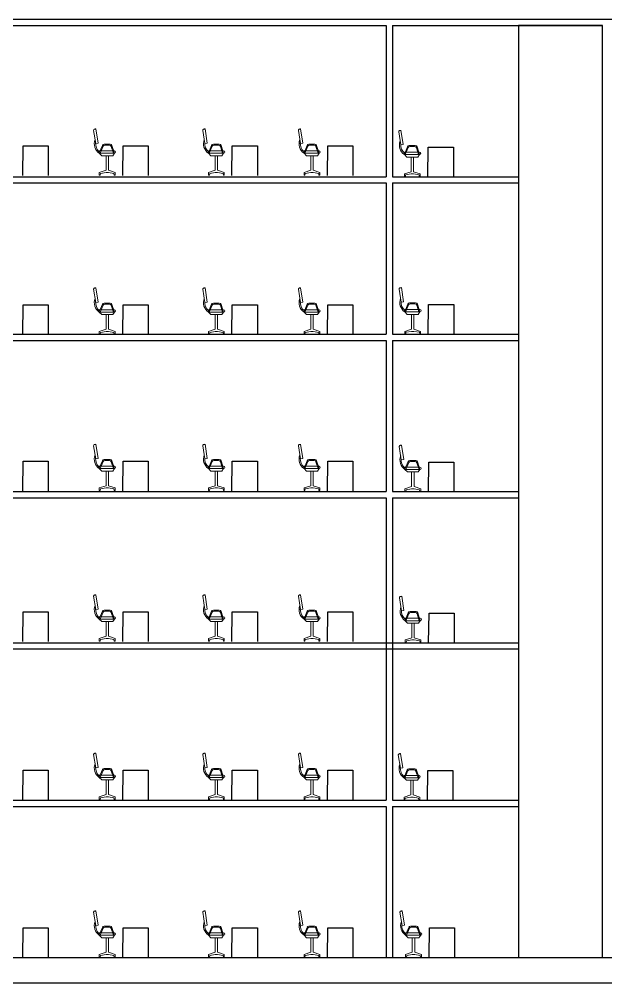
# Model space of a CAD drawing. Header units: millimetres. Extents: x -315744025 to 315695903, y -17416609 to 215511297.
# Drawn here: x 1248335 to 1262300, y 494464 to 517414 of the extents above; entities that cross this region are included whole.
import ezdxf

# ---------------------------------------------------------------- set-up
doc = ezdxf.new("R2010")
doc.units = ezdxf.units.MM
doc.layers.add('finiture', color=7, linetype='Continuous', lineweight=20)

msp = doc.modelspace()

# ---------------------------------------------------------------- linework, layer by layer
for p, q in [((1237075, 517414), (1317675, 517414)), ((1237305, 517264), (1257075, 517264)), ((1257075, 517264), (1257075, 513664)), ((1257225, 517264), (1257225, 513664)), ((1257225, 517264), (1262225, 517264)), ((1262225, 517264), (1260225, 517264)), ((1260225, 517264), (1260225, 495064)), ((1262225, 513664), (1262225, 517264)), ((1248421, 513690), (1248431, 514398)), ((1248431, 514398), (1249026, 514398)), ((1249026, 514398), (1249026, 513690)), ((1250799, 513690), (1250809, 514398)), ((1250809, 514398), (1251405, 514398)), ((1251405, 514398), (1251405, 513690)), ((1253398, 513690), (1253408, 514398)), ((1253408, 514398), (1254004, 514398)), ((1254004, 514398), (1254004, 513690)), ((1255675, 513690), (1255684, 514398)), ((1255684, 514398), (1256280, 514398)), ((1256280, 514398), (1256280, 513690)), ((1258065, 513658), (1258075, 514366)), ((1258075, 514366), (1258671, 514366)), ((1258671, 514366), (1258671, 513658)), ((1237305, 513664), (1257075, 513664)), ((1257225, 513664), (1260225, 513664)), ((1262225, 509914), (1262225, 513664)), ((1237305, 513514), (1257075, 513514)), ((1257075, 513514), (1257075, 509914)), ((1257225, 513514), (1257225, 509914)), ((1257225, 513514), (1260225, 513514)), ((1248421, 509905), (1248431, 510614)), ((1248431, 510614), (1249026, 510614)), ((1249026, 510614), (1249026, 509905)), ((1250799, 509905), (1250809, 510614)), ((1250809, 510614), (1251405, 510614)), ((1251405, 510614), (1251405, 509905)), ((1253398, 509905), (1253408, 510614)), ((1253408, 510614), (1254004, 510614)), ((1254004, 510614), (1254004, 509905)), ((1255675, 509905), (1255684, 510614)), ((1255684, 510614), (1256280, 510614)), ((1256280, 510614), (1256280, 509905)), ((1258073, 509910), (1258083, 510618)), ((1258083, 510618), (1258679, 510618)), ((1258679, 510618), (1258679, 509910)), ((1237305, 509914), (1257075, 509914)), ((1237305, 509764), (1257075, 509764)), ((1257075, 509764), (1257075, 506164)), ((1257225, 509914), (1260225, 509914)), ((1257225, 509764), (1257225, 506164)), ((1257225, 509764), (1260225, 509764)), ((1262225, 506164), (1262225, 509914)), ((1248421, 506178), (1248431, 506886)), ((1248431, 506886), (1249026, 506886)), ((1249026, 506886), (1249026, 506178)), ((1250799, 506178), (1250809, 506886)), ((1250809, 506886), (1251405, 506886)), ((1251405, 506886), (1251405, 506178)), ((1253398, 506178), (1253408, 506886)), ((1253408, 506886), (1254004, 506886)), ((1254004, 506886), (1254004, 506178)), ((1255675, 506178), (1255684, 506886)), ((1255684, 506886), (1256280, 506886)), ((1256280, 506886), (1256280, 506178)), ((1258077, 506157), (1258087, 506865)), ((1258087, 506865), (1258683, 506865)), ((1258683, 506865), (1258683, 506157)), ((1237305, 506164), (1257075, 506164)), ((1257225, 506164), (1260225, 506164)), ((1262225, 502564), (1262225, 506164)), ((1237305, 506014), (1257075, 506014)), ((1257075, 506014), (1257075, 498814)), ((1257225, 506014), (1257225, 498814)), ((1257225, 506014), (1260225, 506014)), ((1248421, 502592), (1248431, 503300)), ((1248431, 503300), (1249026, 503300)), ((1249026, 503300), (1249026, 502592)), ((1250799, 502592), (1250809, 503300)), ((1250809, 503300), (1251405, 503300)), ((1251405, 503300), (1251405, 502592)), ((1253398, 502592), (1253408, 503300)), ((1253408, 503300), (1254004, 503300)), ((1254004, 503300), (1254004, 502592)), ((1255675, 502592), (1255684, 503300)), ((1255684, 503300), (1256280, 503300)), ((1256280, 503300), (1256280, 502592)), ((1258082, 502557), (1258092, 503265)), ((1258092, 503265), (1258687, 503265)), ((1258687, 503265), (1258687, 502557)), ((1237305, 502564), (1260225, 502564)), ((1237305, 502414), (1260225, 502414)), ((1262225, 498814), (1262225, 502564)), ((1248421, 498821), (1248431, 499529)), ((1248431, 499529), (1249026, 499529)), ((1249026, 499529), (1249026, 498821)), ((1250799, 498821), (1250809, 499529)), ((1250809, 499529), (1251405, 499529)), ((1251405, 499529), (1251405, 498821)), ((1253398, 498821), (1253408, 499529)), ((1253408, 499529), (1254004, 499529)), ((1254004, 499529), (1254004, 498821)), ((1255675, 498821), (1255684, 499529)), ((1255684, 499529), (1256280, 499529)), ((1256280, 499529), (1256280, 498821)), ((1258054, 498812), (1258064, 499521)), ((1258064, 499521), (1258660, 499521)), ((1258660, 499521), (1258660, 498812)), ((1237305, 498814), (1257075, 498814)), ((1257225, 498814), (1260225, 498814)), ((1262225, 495064), (1262225, 498814)), ((1237305, 498664), (1257075, 498664)), ((1257075, 498664), (1257075, 495064)), ((1257225, 498664), (1260225, 498664)), ((1257225, 498664), (1257225, 495064)), ((1248421, 495064), (1248431, 495772)), ((1248431, 495772), (1249026, 495772)), ((1249026, 495772), (1249026, 495064)), ((1250799, 495064), (1250809, 495772)), ((1250809, 495772), (1251405, 495772)), ((1251405, 495772), (1251405, 495064)), ((1253398, 495064), (1253408, 495772)), ((1253408, 495772), (1254004, 495772)), ((1254004, 495772), (1254004, 495064)), ((1255675, 495064), (1255684, 495772)), ((1255684, 495772), (1256280, 495772)), ((1256280, 495772), (1256280, 495064)), ((1258093, 495064), (1258103, 495772)), ((1258103, 495772), (1258699, 495772)), ((1258699, 495772), (1258699, 495064)), ((1237305, 495064), (1317425, 495064)), ((1257225, 495064), (1262225, 495064)), ((1230280, 494464), (1327880, 494464))]:
    msp.add_line(p, q)
at = {"layer": 'finiture', "linetype": 'Continuous'}
for p, q in [((1250159, 514801), (1250212, 514462)), ((1252758, 514801), (1252811, 514462)), ((1255034, 514801), (1255087, 514462)), ((1257424, 514769), (1257478, 514430)), ((1250106, 514767), (1250155, 514453)), ((1252705, 514767), (1252754, 514453)), ((1254981, 514767), (1255030, 514453)), ((1257371, 514735), (1257420, 514421)), ((1250155, 514453), (1250212, 514462)), ((1250241, 514229), (1250317, 514410)), ((1250261, 514221), (1250331, 514388)), ((1250357, 514437), (1250499, 514437)), ((1250371, 514415), (1250483, 514415)), ((1250576, 514221), (1250525, 514384)), ((1250599, 514221), (1250541, 514406)), ((1252754, 514453), (1252811, 514462)), ((1252840, 514229), (1252916, 514410)), ((1252860, 514221), (1252930, 514388)), ((1252956, 514437), (1253098, 514437)), ((1252970, 514415), (1253082, 514415)), ((1253175, 514221), (1253124, 514384)), ((1253198, 514221), (1253140, 514406)), ((1255030, 514453), (1255087, 514462)), ((1255116, 514229), (1255192, 514410)), ((1255136, 514221), (1255206, 514388)), ((1255232, 514437), (1255374, 514437)), ((1255246, 514415), (1255359, 514415)), ((1255451, 514221), (1255400, 514384)), ((1255474, 514221), (1255416, 514406)), ((1257420, 514421), (1257478, 514430)), ((1257506, 514197), (1257582, 514378)), ((1257526, 514189), (1257596, 514356)), ((1257622, 514404), (1257765, 514404)), ((1257636, 514383), (1257749, 514383)), ((1257841, 514189), (1257790, 514352)), ((1257864, 514189), (1257806, 514374)), ((1250241, 514279), (1250241, 514221)), ((1250241, 514279), (1250262, 514279)), ((1250241, 514221), (1250599, 514221)), ((1250241, 514221), (1250300, 514164)), ((1250286, 514279), (1250558, 514279)), ((1250300, 514164), (1250559, 514164)), ((1250401, 514164), (1250401, 513816)), ((1250459, 514164), (1250459, 513816)), ((1250599, 514221), (1250559, 514164)), ((1250581, 514279), (1250599, 514279)), ((1252840, 514279), (1252840, 514221)), ((1252840, 514279), (1252861, 514279)), ((1252840, 514221), (1253198, 514221)), ((1252840, 514221), (1252900, 514164)), ((1252885, 514279), (1253157, 514279)), ((1252900, 514164), (1253158, 514164)), ((1253000, 514164), (1253000, 513816)), ((1253058, 514164), (1253058, 513816)), ((1253198, 514221), (1253158, 514164)), ((1253180, 514279), (1253198, 514279)), ((1255116, 514279), (1255116, 514221)), ((1255116, 514279), (1255137, 514279)), ((1255116, 514221), (1255474, 514221)), ((1255116, 514221), (1255176, 514164)), ((1255161, 514279), (1255433, 514279)), ((1255176, 514164), (1255434, 514164)), ((1255276, 514164), (1255276, 513816)), ((1255334, 514164), (1255334, 513816)), ((1255474, 514221), (1255434, 514164)), ((1255456, 514279), (1255474, 514279)), ((1257506, 514247), (1257506, 514189)), ((1257506, 514247), (1257527, 514247)), ((1257506, 514189), (1257864, 514189)), ((1257506, 514189), (1257566, 514132)), ((1257551, 514247), (1257823, 514247)), ((1257566, 514132), (1257824, 514132)), ((1257666, 514132), (1257666, 513783)), ((1257724, 514132), (1257724, 513783)), ((1257864, 514189), (1257824, 514132)), ((1257846, 514247), (1257864, 514247)), ((1250401, 513816), (1250241, 513761)), ((1250241, 513761), (1250241, 513699)), ((1250241, 513699), (1250263, 513699)), ((1250263, 513699), (1250270, 513739)), ((1250270, 513739), (1250401, 513761)), ((1250401, 513761), (1250459, 513761)), ((1250459, 513816), (1250618, 513761)), ((1250590, 513739), (1250459, 513761)), ((1250596, 513699), (1250590, 513739)), ((1250618, 513699), (1250596, 513699)), ((1250618, 513761), (1250618, 513699)), ((1253000, 513816), (1252840, 513761)), ((1252840, 513761), (1252840, 513699)), ((1252840, 513699), (1252862, 513699)), ((1252862, 513699), (1252869, 513739)), ((1252869, 513739), (1253000, 513761)), ((1253000, 513761), (1253058, 513761)), ((1253058, 513816), (1253217, 513761)), ((1253189, 513739), (1253058, 513761)), ((1253195, 513699), (1253189, 513739)), ((1253217, 513699), (1253195, 513699)), ((1253217, 513761), (1253217, 513699)), ((1255276, 513816), (1255116, 513761)), ((1255116, 513761), (1255116, 513699)), ((1255116, 513699), (1255138, 513699)), ((1255138, 513699), (1255145, 513739)), ((1255145, 513739), (1255276, 513761)), ((1255276, 513761), (1255334, 513761)), ((1255334, 513816), (1255493, 513761)), ((1255465, 513739), (1255334, 513761)), ((1255471, 513699), (1255465, 513739)), ((1255493, 513699), (1255471, 513699)), ((1255493, 513761), (1255493, 513699)), ((1257666, 513783), (1257506, 513729)), ((1257506, 513729), (1257506, 513667)), ((1257506, 513667), (1257528, 513667)), ((1257528, 513667), (1257535, 513706)), ((1257535, 513706), (1257666, 513729)), ((1257666, 513729), (1257724, 513729)), ((1257724, 513783), (1257883, 513729)), ((1257855, 513706), (1257724, 513729)), ((1257861, 513667), (1257855, 513706)), ((1257883, 513667), (1257861, 513667)), ((1257883, 513729), (1257883, 513667)), ((1250106, 510982), (1250155, 510669)), ((1250159, 511017), (1250212, 510678)), ((1252705, 510982), (1252754, 510669)), ((1252758, 511017), (1252811, 510678)), ((1254981, 510982), (1255030, 510669)), ((1255034, 511017), (1255087, 510678)), ((1257379, 510987), (1257429, 510673)), ((1257433, 511021), (1257486, 510682)), ((1250155, 510669), (1250212, 510678)), ((1250357, 510652), (1250499, 510652)), ((1252754, 510669), (1252811, 510678)), ((1252956, 510652), (1253098, 510652)), ((1255030, 510669), (1255087, 510678)), ((1255232, 510652), (1255374, 510652)), ((1257429, 510673), (1257486, 510682)), ((1257630, 510656), (1257773, 510656)), ((1250241, 510445), (1250317, 510625)), ((1250241, 510495), (1250241, 510437)), ((1250241, 510495), (1250262, 510495)), ((1250241, 510437), (1250599, 510437)), ((1250241, 510437), (1250300, 510379)), ((1250261, 510436), (1250331, 510603)), ((1250286, 510495), (1250558, 510495)), ((1250371, 510630), (1250483, 510630)), ((1250576, 510437), (1250525, 510600)), ((1250599, 510437), (1250541, 510621)), ((1250599, 510437), (1250559, 510379)), ((1250581, 510495), (1250599, 510495)), ((1252840, 510445), (1252916, 510625)), ((1252840, 510495), (1252840, 510437)), ((1252840, 510495), (1252861, 510495)), ((1252840, 510437), (1253198, 510437)), ((1252840, 510437), (1252900, 510379)), ((1252860, 510436), (1252930, 510603)), ((1252885, 510495), (1253157, 510495)), ((1252970, 510630), (1253082, 510630)), ((1253175, 510437), (1253124, 510600)), ((1253198, 510437), (1253140, 510621)), ((1253198, 510437), (1253158, 510379)), ((1253180, 510495), (1253198, 510495)), ((1255116, 510445), (1255192, 510625)), ((1255116, 510495), (1255116, 510437)), ((1255116, 510495), (1255137, 510495)), ((1255116, 510437), (1255474, 510437)), ((1255116, 510437), (1255176, 510379)), ((1255136, 510436), (1255206, 510603)), ((1255161, 510495), (1255433, 510495)), ((1255246, 510630), (1255359, 510630)), ((1255451, 510437), (1255400, 510600)), ((1255474, 510437), (1255416, 510621)), ((1255474, 510437), (1255434, 510379)), ((1255456, 510495), (1255474, 510495)), ((1257515, 510449), (1257590, 510629)), ((1257515, 510499), (1257515, 510441)), ((1257515, 510499), (1257536, 510499)), ((1257515, 510441), (1257873, 510441)), ((1257515, 510441), (1257574, 510383)), ((1257535, 510440), (1257605, 510608)), ((1257559, 510499), (1257832, 510499)), ((1257645, 510634), (1257757, 510634)), ((1257850, 510441), (1257799, 510604)), ((1257873, 510441), (1257815, 510626)), ((1257873, 510441), (1257832, 510383)), ((1257854, 510499), (1257873, 510499)), ((1250300, 510379), (1250559, 510379)), ((1250401, 510379), (1250401, 510031)), ((1250459, 510379), (1250459, 510031)), ((1252900, 510379), (1253158, 510379)), ((1253000, 510379), (1253000, 510031)), ((1253058, 510379), (1253058, 510031)), ((1255176, 510379), (1255434, 510379)), ((1255276, 510379), (1255276, 510031)), ((1255334, 510379), (1255334, 510031)), ((1257574, 510383), (1257832, 510383)), ((1257674, 510383), (1257674, 510035)), ((1257732, 510383), (1257732, 510035)), ((1250401, 510031), (1250241, 509976)), ((1250241, 509976), (1250241, 509915)), ((1250263, 509915), (1250270, 509954)), ((1250270, 509954), (1250401, 509976)), ((1250401, 509976), (1250459, 509976)), ((1250459, 510031), (1250618, 509976)), ((1250590, 509954), (1250459, 509976)), ((1250596, 509915), (1250590, 509954)), ((1250618, 509976), (1250618, 509915)), ((1253000, 510031), (1252840, 509976)), ((1252840, 509976), (1252840, 509915)), ((1252862, 509915), (1252869, 509954)), ((1252869, 509954), (1253000, 509976)), ((1253000, 509976), (1253058, 509976)), ((1253058, 510031), (1253217, 509976)), ((1253189, 509954), (1253058, 509976)), ((1253195, 509915), (1253189, 509954)), ((1253217, 509976), (1253217, 509915)), ((1255276, 510031), (1255116, 509976)), ((1255116, 509976), (1255116, 509915)), ((1255138, 509915), (1255145, 509954)), ((1255145, 509954), (1255276, 509976)), ((1255276, 509976), (1255334, 509976)), ((1255334, 510031), (1255493, 509976)), ((1255465, 509954), (1255334, 509976)), ((1255471, 509915), (1255465, 509954)), ((1255493, 509976), (1255493, 509915)), ((1257674, 510035), (1257515, 509980)), ((1257515, 509980), (1257515, 509919)), ((1257537, 509919), (1257543, 509958)), ((1257543, 509958), (1257674, 509980)), ((1257674, 509980), (1257732, 509980)), ((1257732, 510035), (1257892, 509980)), ((1257863, 509958), (1257732, 509980)), ((1257870, 509919), (1257863, 509958)), ((1257892, 509980), (1257892, 509919)), ((1250241, 509915), (1250263, 509915)), ((1250618, 509915), (1250596, 509915)), ((1252840, 509915), (1252862, 509915)), ((1253217, 509915), (1253195, 509915)), ((1255116, 509915), (1255138, 509915)), ((1255493, 509915), (1255471, 509915)), ((1257515, 509919), (1257537, 509919)), ((1257892, 509919), (1257870, 509919)), ((1250106, 507255), (1250155, 506941)), ((1250159, 507289), (1250212, 506950)), ((1252705, 507255), (1252754, 506941)), ((1252758, 507289), (1252811, 506950)), ((1254981, 507255), (1255030, 506941)), ((1255034, 507289), (1255087, 506950)), ((1257383, 507234), (1257432, 506920)), ((1257437, 507268), (1257490, 506929)), ((1250155, 506941), (1250212, 506950)), ((1250241, 506717), (1250317, 506898)), ((1250241, 506767), (1250241, 506709)), ((1250241, 506767), (1250262, 506767)), ((1250261, 506709), (1250331, 506876)), ((1250286, 506767), (1250558, 506767)), ((1250357, 506924), (1250499, 506924)), ((1250371, 506903), (1250483, 506903)), ((1250576, 506709), (1250525, 506872)), ((1250599, 506709), (1250541, 506894)), ((1250581, 506767), (1250599, 506767)), ((1252754, 506941), (1252811, 506950)), ((1252840, 506717), (1252916, 506898)), ((1252840, 506767), (1252840, 506709)), ((1252840, 506767), (1252861, 506767)), ((1252860, 506709), (1252930, 506876)), ((1252885, 506767), (1253157, 506767)), ((1252956, 506924), (1253098, 506924)), ((1252970, 506903), (1253082, 506903)), ((1253175, 506709), (1253124, 506872)), ((1253198, 506709), (1253140, 506894)), ((1253180, 506767), (1253198, 506767)), ((1255030, 506941), (1255087, 506950)), ((1255116, 506717), (1255192, 506898)), ((1255116, 506767), (1255116, 506709)), ((1255116, 506767), (1255137, 506767)), ((1255136, 506709), (1255206, 506876)), ((1255161, 506767), (1255433, 506767)), ((1255232, 506924), (1255374, 506924)), ((1255246, 506903), (1255359, 506903)), ((1255451, 506709), (1255400, 506872)), ((1255474, 506709), (1255416, 506894)), ((1255456, 506767), (1255474, 506767)), ((1257432, 506920), (1257490, 506929)), ((1257518, 506696), (1257594, 506877)), ((1257518, 506746), (1257518, 506688)), ((1257518, 506746), (1257539, 506746)), ((1257539, 506688), (1257609, 506855)), ((1257563, 506746), (1257835, 506746)), ((1257634, 506904), (1257777, 506904)), ((1257649, 506882), (1257761, 506882)), ((1257854, 506688), (1257802, 506851)), ((1257876, 506688), (1257818, 506873)), ((1257858, 506746), (1257876, 506746)), ((1250241, 506709), (1250599, 506709)), ((1250241, 506709), (1250300, 506651)), ((1250300, 506651), (1250559, 506651)), ((1250401, 506651), (1250401, 506303)), ((1250459, 506651), (1250459, 506303)), ((1250599, 506709), (1250559, 506651)), ((1252840, 506709), (1253198, 506709)), ((1252840, 506709), (1252900, 506651)), ((1252900, 506651), (1253158, 506651)), ((1253000, 506651), (1253000, 506303)), ((1253058, 506651), (1253058, 506303)), ((1253198, 506709), (1253158, 506651)), ((1255116, 506709), (1255474, 506709)), ((1255116, 506709), (1255176, 506651)), ((1255176, 506651), (1255434, 506651)), ((1255276, 506651), (1255276, 506303)), ((1255334, 506651), (1255334, 506303)), ((1255474, 506709), (1255434, 506651)), ((1257518, 506688), (1257876, 506688)), ((1257518, 506688), (1257578, 506631)), ((1257578, 506631), (1257836, 506631)), ((1257678, 506631), (1257678, 506283)), ((1257736, 506631), (1257736, 506283)), ((1257876, 506688), (1257836, 506631)), ((1250401, 506303), (1250241, 506249)), ((1250459, 506303), (1250618, 506249)), ((1253000, 506303), (1252840, 506249)), ((1253058, 506303), (1253217, 506249)), ((1255276, 506303), (1255116, 506249)), ((1255334, 506303), (1255493, 506249)), ((1257678, 506283), (1257518, 506228)), ((1257736, 506283), (1257896, 506228)), ((1250241, 506249), (1250241, 506187)), ((1250241, 506187), (1250263, 506187)), ((1250263, 506187), (1250270, 506226)), ((1250270, 506226), (1250401, 506249)), ((1250401, 506249), (1250459, 506249)), ((1250590, 506226), (1250459, 506249)), ((1250596, 506187), (1250590, 506226)), ((1250618, 506187), (1250596, 506187)), ((1250618, 506249), (1250618, 506187)), ((1252840, 506249), (1252840, 506187)), ((1252840, 506187), (1252862, 506187)), ((1252862, 506187), (1252869, 506226)), ((1252869, 506226), (1253000, 506249)), ((1253000, 506249), (1253058, 506249)), ((1253189, 506226), (1253058, 506249)), ((1253195, 506187), (1253189, 506226)), ((1253217, 506187), (1253195, 506187)), ((1253217, 506249), (1253217, 506187)), ((1255116, 506249), (1255116, 506187)), ((1255116, 506187), (1255138, 506187)), ((1255138, 506187), (1255145, 506226)), ((1255145, 506226), (1255276, 506249)), ((1255276, 506249), (1255334, 506249)), ((1255465, 506226), (1255334, 506249)), ((1255471, 506187), (1255465, 506226)), ((1255493, 506187), (1255471, 506187)), ((1255493, 506249), (1255493, 506187)), ((1257518, 506228), (1257518, 506166)), ((1257518, 506166), (1257540, 506166)), ((1257540, 506166), (1257547, 506205)), ((1257547, 506205), (1257678, 506228)), ((1257678, 506228), (1257736, 506228)), ((1257867, 506205), (1257736, 506228)), ((1257874, 506166), (1257867, 506205)), ((1257896, 506166), (1257874, 506166)), ((1257896, 506228), (1257896, 506166)), ((1250106, 503669), (1250155, 503355)), ((1250159, 503703), (1250212, 503364)), ((1252705, 503669), (1252754, 503355)), ((1252758, 503703), (1252811, 503364)), ((1254981, 503669), (1255030, 503355)), ((1255034, 503703), (1255087, 503364)), ((1257388, 503634), (1257437, 503320)), ((1257441, 503668), (1257494, 503329)), ((1250155, 503355), (1250212, 503364)), ((1250241, 503131), (1250317, 503312)), ((1250357, 503339), (1250499, 503339)), ((1250371, 503317), (1250483, 503317)), ((1250599, 503123), (1250541, 503308)), ((1252754, 503355), (1252811, 503364)), ((1252840, 503131), (1252916, 503312)), ((1252956, 503339), (1253098, 503339)), ((1252970, 503317), (1253082, 503317)), ((1253198, 503123), (1253140, 503308)), ((1255030, 503355), (1255087, 503364)), ((1255116, 503131), (1255192, 503312)), ((1255232, 503339), (1255374, 503339)), ((1255246, 503317), (1255359, 503317)), ((1255474, 503123), (1255416, 503308)), ((1257437, 503320), (1257494, 503329)), ((1257639, 503303), (1257782, 503303)), ((1250241, 503181), (1250241, 503123)), ((1250241, 503181), (1250262, 503181)), ((1250241, 503123), (1250599, 503123)), ((1250241, 503123), (1250300, 503066)), ((1250261, 503123), (1250331, 503290)), ((1250286, 503181), (1250558, 503181)), ((1250300, 503066), (1250559, 503066)), ((1250401, 503066), (1250401, 502718)), ((1250459, 503066), (1250459, 502718)), ((1250576, 503123), (1250525, 503286)), ((1250599, 503123), (1250559, 503066)), ((1250581, 503181), (1250599, 503181)), ((1252840, 503181), (1252840, 503123)), ((1252840, 503181), (1252861, 503181)), ((1252840, 503123), (1253198, 503123)), ((1252840, 503123), (1252900, 503066)), ((1252860, 503123), (1252930, 503290)), ((1252885, 503181), (1253157, 503181)), ((1252900, 503066), (1253158, 503066)), ((1253000, 503066), (1253000, 502718)), ((1253058, 503066), (1253058, 502718)), ((1253175, 503123), (1253124, 503286)), ((1253198, 503123), (1253158, 503066)), ((1253180, 503181), (1253198, 503181)), ((1255116, 503181), (1255116, 503123)), ((1255116, 503181), (1255137, 503181)), ((1255116, 503123), (1255474, 503123)), ((1255116, 503123), (1255176, 503066)), ((1255136, 503123), (1255206, 503290)), ((1255161, 503181), (1255433, 503181)), ((1255176, 503066), (1255434, 503066)), ((1255276, 503066), (1255276, 502718)), ((1255334, 503066), (1255334, 502718)), ((1255451, 503123), (1255400, 503286)), ((1255474, 503123), (1255434, 503066)), ((1255456, 503181), (1255474, 503181)), ((1257523, 503096), (1257599, 503277)), ((1257523, 503146), (1257523, 503088)), ((1257523, 503146), (1257544, 503146)), ((1257523, 503088), (1257881, 503088)), ((1257523, 503088), (1257583, 503030)), ((1257543, 503088), (1257613, 503255)), ((1257568, 503146), (1257840, 503146)), ((1257653, 503282), (1257766, 503282)), ((1257858, 503088), (1257807, 503251)), ((1257881, 503088), (1257823, 503273)), ((1257881, 503088), (1257841, 503030)), ((1257863, 503146), (1257881, 503146)), ((1257583, 503030), (1257841, 503030)), ((1257683, 503030), (1257683, 502682)), ((1257741, 503030), (1257741, 502682)), ((1250401, 502718), (1250241, 502663)), ((1250241, 502663), (1250241, 502601)), ((1250263, 502601), (1250270, 502640)), ((1250270, 502640), (1250401, 502663)), ((1250401, 502663), (1250459, 502663)), ((1250459, 502718), (1250618, 502663)), ((1250590, 502640), (1250459, 502663)), ((1250596, 502601), (1250590, 502640)), ((1250618, 502663), (1250618, 502601)), ((1253000, 502718), (1252840, 502663)), ((1252840, 502663), (1252840, 502601)), ((1252862, 502601), (1252869, 502640)), ((1252869, 502640), (1253000, 502663)), ((1253000, 502663), (1253058, 502663)), ((1253058, 502718), (1253217, 502663)), ((1253189, 502640), (1253058, 502663)), ((1253195, 502601), (1253189, 502640)), ((1253217, 502663), (1253217, 502601)), ((1255276, 502718), (1255116, 502663)), ((1255116, 502663), (1255116, 502601)), ((1255138, 502601), (1255145, 502640)), ((1255145, 502640), (1255276, 502663)), ((1255276, 502663), (1255334, 502663)), ((1255334, 502718), (1255493, 502663)), ((1255465, 502640), (1255334, 502663)), ((1255471, 502601), (1255465, 502640)), ((1255493, 502663), (1255493, 502601)), ((1257683, 502682), (1257523, 502628)), ((1257523, 502628), (1257523, 502566)), ((1257545, 502566), (1257552, 502605)), ((1257552, 502605), (1257683, 502628)), ((1257683, 502628), (1257741, 502628)), ((1257741, 502682), (1257900, 502628)), ((1257872, 502605), (1257741, 502628)), ((1257878, 502566), (1257872, 502605)), ((1257900, 502628), (1257900, 502566)), ((1250241, 502601), (1250263, 502601)), ((1250618, 502601), (1250596, 502601)), ((1252840, 502601), (1252862, 502601)), ((1253217, 502601), (1253195, 502601)), ((1255116, 502601), (1255138, 502601)), ((1255493, 502601), (1255471, 502601)), ((1257523, 502566), (1257545, 502566)), ((1257900, 502566), (1257878, 502566)), ((1250106, 499898), (1250155, 499584)), ((1250159, 499932), (1250212, 499593)), ((1252705, 499898), (1252754, 499584)), ((1252758, 499932), (1252811, 499593)), ((1254981, 499898), (1255030, 499584)), ((1255034, 499932), (1255087, 499593)), ((1257361, 499889), (1257410, 499575)), ((1257414, 499923), (1257467, 499584)), ((1250155, 499584), (1250212, 499593)), ((1250241, 499360), (1250317, 499541)), ((1250241, 499410), (1250241, 499352)), ((1250241, 499410), (1250262, 499410)), ((1250261, 499352), (1250331, 499519)), ((1250286, 499410), (1250558, 499410)), ((1250357, 499567), (1250499, 499567)), ((1250371, 499546), (1250483, 499546)), ((1250576, 499352), (1250525, 499515)), ((1250599, 499352), (1250541, 499537)), ((1250581, 499410), (1250599, 499410)), ((1252754, 499584), (1252811, 499593)), ((1252840, 499360), (1252916, 499541)), ((1252840, 499410), (1252840, 499352)), ((1252840, 499410), (1252861, 499410)), ((1252860, 499352), (1252930, 499519)), ((1252885, 499410), (1253157, 499410)), ((1252956, 499567), (1253098, 499567)), ((1252970, 499546), (1253082, 499546)), ((1253175, 499352), (1253124, 499515)), ((1253198, 499352), (1253140, 499537)), ((1253180, 499410), (1253198, 499410)), ((1255030, 499584), (1255087, 499593)), ((1255116, 499360), (1255192, 499541)), ((1255116, 499410), (1255116, 499352)), ((1255116, 499410), (1255137, 499410)), ((1255136, 499352), (1255206, 499519)), ((1255161, 499410), (1255433, 499410)), ((1255232, 499567), (1255374, 499567)), ((1255246, 499546), (1255359, 499546)), ((1255451, 499352), (1255400, 499515)), ((1255474, 499352), (1255416, 499537)), ((1255456, 499410), (1255474, 499410)), ((1257410, 499575), (1257467, 499584)), ((1257496, 499352), (1257572, 499532)), ((1257496, 499401), (1257496, 499343)), ((1257496, 499401), (1257517, 499401)), ((1257516, 499343), (1257586, 499510)), ((1257540, 499401), (1257813, 499401)), ((1257612, 499559), (1257754, 499559)), ((1257626, 499537), (1257738, 499537)), ((1257831, 499343), (1257780, 499507)), ((1257854, 499343), (1257796, 499528)), ((1257836, 499401), (1257854, 499401)), ((1250241, 499352), (1250599, 499352)), ((1250241, 499352), (1250300, 499294)), ((1250300, 499294), (1250559, 499294)), ((1250401, 499294), (1250401, 498946)), ((1250459, 499294), (1250459, 498946)), ((1250599, 499352), (1250559, 499294)), ((1252840, 499352), (1253198, 499352)), ((1252840, 499352), (1252900, 499294)), ((1252900, 499294), (1253158, 499294)), ((1253000, 499294), (1253000, 498946)), ((1253058, 499294), (1253058, 498946)), ((1253198, 499352), (1253158, 499294)), ((1255116, 499352), (1255474, 499352)), ((1255116, 499352), (1255176, 499294)), ((1255176, 499294), (1255434, 499294)), ((1255276, 499294), (1255276, 498946)), ((1255334, 499294), (1255334, 498946)), ((1255474, 499352), (1255434, 499294)), ((1257496, 499343), (1257854, 499343)), ((1257496, 499343), (1257555, 499286)), ((1257555, 499286), (1257814, 499286)), ((1257655, 499286), (1257655, 498938)), ((1257713, 499286), (1257713, 498938)), ((1257854, 499343), (1257814, 499286)), ((1250401, 498946), (1250241, 498892)), ((1250459, 498946), (1250618, 498892)), ((1253000, 498946), (1252840, 498892)), ((1253058, 498946), (1253217, 498892)), ((1255276, 498946), (1255116, 498892)), ((1255334, 498946), (1255493, 498892)), ((1257655, 498938), (1257496, 498883)), ((1257713, 498938), (1257873, 498883)), ((1250241, 498892), (1250241, 498830)), ((1250241, 498830), (1250263, 498830)), ((1250263, 498830), (1250270, 498869)), ((1250270, 498869), (1250401, 498892)), ((1250401, 498892), (1250459, 498892)), ((1250590, 498869), (1250459, 498892)), ((1250596, 498830), (1250590, 498869)), ((1250618, 498830), (1250596, 498830)), ((1250618, 498892), (1250618, 498830)), ((1252840, 498892), (1252840, 498830)), ((1252840, 498830), (1252862, 498830)), ((1252862, 498830), (1252869, 498869)), ((1252869, 498869), (1253000, 498892)), ((1253000, 498892), (1253058, 498892)), ((1253189, 498869), (1253058, 498892)), ((1253195, 498830), (1253189, 498869)), ((1253217, 498830), (1253195, 498830)), ((1253217, 498892), (1253217, 498830)), ((1255116, 498892), (1255116, 498830)), ((1255116, 498830), (1255138, 498830)), ((1255138, 498830), (1255145, 498869)), ((1255145, 498869), (1255276, 498892)), ((1255276, 498892), (1255334, 498892)), ((1255465, 498869), (1255334, 498892)), ((1255471, 498830), (1255465, 498869)), ((1255493, 498830), (1255471, 498830)), ((1255493, 498892), (1255493, 498830)), ((1257496, 498883), (1257496, 498821)), ((1257496, 498821), (1257518, 498821)), ((1257518, 498821), (1257525, 498861)), ((1257525, 498861), (1257655, 498883)), ((1257655, 498883), (1257713, 498883)), ((1257844, 498861), (1257713, 498883)), ((1257851, 498821), (1257844, 498861)), ((1257873, 498821), (1257851, 498821)), ((1257873, 498883), (1257873, 498821)), ((1250106, 496141), (1250155, 495827)), ((1250159, 496175), (1250212, 495836)), ((1252705, 496141), (1252754, 495827)), ((1252758, 496175), (1252811, 495836)), ((1254981, 496141), (1255030, 495827)), ((1255034, 496175), (1255087, 495836)), ((1257399, 496141), (1257449, 495827)), ((1257453, 496175), (1257506, 495836)), ((1250155, 495827), (1250212, 495836)), ((1250241, 495603), (1250317, 495783)), ((1250261, 495594), (1250331, 495762)), ((1250357, 495810), (1250499, 495810)), ((1250371, 495788), (1250483, 495788)), ((1250576, 495595), (1250525, 495758)), ((1250599, 495595), (1250541, 495780)), ((1252754, 495827), (1252811, 495836)), ((1252840, 495603), (1252916, 495783)), ((1252860, 495594), (1252930, 495762)), ((1252956, 495810), (1253098, 495810)), ((1252970, 495788), (1253082, 495788)), ((1253175, 495595), (1253124, 495758)), ((1253198, 495595), (1253140, 495780)), ((1255030, 495827), (1255087, 495836)), ((1255116, 495603), (1255192, 495783)), ((1255136, 495594), (1255206, 495762)), ((1255232, 495810), (1255374, 495810)), ((1255246, 495788), (1255359, 495788)), ((1255451, 495595), (1255400, 495758)), ((1255474, 495595), (1255416, 495780)), ((1257449, 495827), (1257506, 495836)), ((1257535, 495603), (1257610, 495783)), ((1257555, 495594), (1257625, 495762)), ((1257651, 495810), (1257793, 495810)), ((1257665, 495788), (1257777, 495788)), ((1257870, 495595), (1257819, 495758)), ((1257893, 495595), (1257835, 495780)), ((1250241, 495653), (1250241, 495595)), ((1250241, 495653), (1250262, 495653)), ((1250241, 495595), (1250599, 495595)), ((1250241, 495595), (1250300, 495537)), ((1250286, 495653), (1250558, 495653)), ((1250300, 495537), (1250559, 495537)), ((1250401, 495537), (1250401, 495189)), ((1250459, 495537), (1250459, 495189)), ((1250599, 495595), (1250559, 495537)), ((1250581, 495653), (1250599, 495653)), ((1252840, 495653), (1252840, 495595)), ((1252840, 495653), (1252861, 495653)), ((1252840, 495595), (1253198, 495595)), ((1252840, 495595), (1252900, 495537)), ((1252885, 495653), (1253157, 495653)), ((1252900, 495537), (1253158, 495537)), ((1253000, 495537), (1253000, 495189)), ((1253058, 495537), (1253058, 495189)), ((1253198, 495595), (1253158, 495537)), ((1253180, 495653), (1253198, 495653)), ((1255116, 495653), (1255116, 495595)), ((1255116, 495653), (1255137, 495653)), ((1255116, 495595), (1255474, 495595)), ((1255116, 495595), (1255176, 495537)), ((1255161, 495653), (1255433, 495653)), ((1255176, 495537), (1255434, 495537)), ((1255276, 495537), (1255276, 495189)), ((1255334, 495537), (1255334, 495189)), ((1255474, 495595), (1255434, 495537)), ((1255456, 495653), (1255474, 495653)), ((1257535, 495653), (1257535, 495595)), ((1257535, 495653), (1257556, 495653)), ((1257535, 495595), (1257893, 495595)), ((1257535, 495595), (1257594, 495537)), ((1257579, 495653), (1257852, 495653)), ((1257594, 495537), (1257853, 495537)), ((1257694, 495537), (1257694, 495189)), ((1257752, 495537), (1257752, 495189)), ((1257893, 495595), (1257853, 495537)), ((1257874, 495653), (1257893, 495653)), ((1250401, 495189), (1250241, 495134)), ((1250241, 495134), (1250241, 495073)), ((1250241, 495073), (1250263, 495073)), ((1250263, 495073), (1250270, 495112)), ((1250270, 495112), (1250401, 495134)), ((1250401, 495134), (1250459, 495134)), ((1250459, 495189), (1250618, 495134)), ((1250590, 495112), (1250459, 495134)), ((1250596, 495073), (1250590, 495112)), ((1250618, 495073), (1250596, 495073)), ((1250618, 495134), (1250618, 495073)), ((1253000, 495189), (1252840, 495134)), ((1252840, 495134), (1252840, 495073)), ((1252840, 495073), (1252862, 495073)), ((1252862, 495073), (1252869, 495112)), ((1252869, 495112), (1253000, 495134)), ((1253000, 495134), (1253058, 495134)), ((1253058, 495189), (1253217, 495134)), ((1253189, 495112), (1253058, 495134)), ((1253195, 495073), (1253189, 495112)), ((1253217, 495073), (1253195, 495073)), ((1253217, 495134), (1253217, 495073)), ((1255276, 495189), (1255116, 495134)), ((1255116, 495134), (1255116, 495073)), ((1255116, 495073), (1255138, 495073)), ((1255138, 495073), (1255145, 495112)), ((1255145, 495112), (1255276, 495134)), ((1255276, 495134), (1255334, 495134)), ((1255334, 495189), (1255493, 495134)), ((1255465, 495112), (1255334, 495134)), ((1255471, 495073), (1255465, 495112)), ((1255493, 495073), (1255471, 495073)), ((1255493, 495134), (1255493, 495073)), ((1257694, 495189), (1257535, 495134)), ((1257535, 495134), (1257535, 495073)), ((1257535, 495073), (1257557, 495073)), ((1257557, 495073), (1257563, 495112)), ((1257563, 495112), (1257694, 495134)), ((1257694, 495134), (1257752, 495134)), ((1257752, 495189), (1257912, 495134)), ((1257883, 495112), (1257752, 495134)), ((1257890, 495073), (1257883, 495112)), ((1257912, 495073), (1257890, 495073)), ((1257912, 495134), (1257912, 495073))]:
    msp.add_line(p, q, dxfattribs=at)
for centre, radius, start, end in [((1250400, 514449), 278, 159.244, 235.0876), ((1252999, 514449), 278, 159.244, 235.0876), ((1255275, 514449), 278, 159.244, 235.0876), ((1250400, 514449), 249, 174.8517, 230.285), ((1250357, 514393), 43.5, 90, 157.2682), ((1250371, 514371), 43.5, 90, 157.2682), ((1250483, 514371), 43.5, 17.4302, 90), ((1250499, 514393), 43.5, 17.4302, 90), ((1252999, 514449), 249, 174.8517, 230.285), ((1252956, 514393), 43.5, 90, 157.2682), ((1252970, 514371), 43.5, 90, 157.2682), ((1253082, 514371), 43.5, 17.4302, 90), ((1253098, 514393), 43.5, 17.4302, 90), ((1255275, 514449), 249, 174.8517, 230.285), ((1255232, 514393), 43.5, 90, 157.2682), ((1255246, 514371), 43.5, 90, 157.2682), ((1255359, 514371), 43.5, 17.4302, 90), ((1255374, 514393), 43.5, 17.4302, 90), ((1257665, 514417), 278, 159.244, 235.0876), ((1257665, 514417), 249, 174.8517, 230.285), ((1257622, 514361), 43.5, 90, 157.2682), ((1257636, 514339), 43.5, 90, 157.2682), ((1257749, 514339), 43.5, 17.4302, 90), ((1257765, 514361), 43.5, 17.4302, 90), ((1250599, 514250), 29, 270, 90), ((1253198, 514250), 29, 270, 90), ((1255474, 514250), 29, 270, 90), ((1257864, 514218), 29, 270, 90), ((1250400, 510665), 278, 159.244, 235.0876), ((1250400, 510665), 249, 174.8517, 230.285), ((1250357, 510608), 43.5, 90, 157.2682), ((1250499, 510608), 43.5, 17.4302, 90), ((1252999, 510665), 278, 159.244, 235.0876), ((1252999, 510665), 249, 174.8517, 230.285), ((1252956, 510608), 43.5, 90, 157.2682), ((1253098, 510608), 43.5, 17.4302, 90), ((1255275, 510665), 278, 159.244, 235.0876), ((1255275, 510665), 249, 174.8517, 230.285), ((1255232, 510608), 43.5, 90, 157.2682), ((1255374, 510608), 43.5, 17.4302, 90), ((1257674, 510669), 278, 159.244, 235.0876), ((1257674, 510669), 249, 174.8517, 230.285), ((1257630, 510613), 43.5, 90, 157.2682), ((1257773, 510613), 43.5, 17.4302, 90), ((1250371, 510587), 43.5, 90, 157.2682), ((1250483, 510587), 43.5, 17.4302, 90), ((1250599, 510466), 29, 270, 90), ((1252970, 510587), 43.5, 90, 157.2682), ((1253082, 510587), 43.5, 17.4302, 90), ((1253198, 510466), 29, 270, 90), ((1255246, 510587), 43.5, 90, 157.2682), ((1255359, 510587), 43.5, 17.4302, 90), ((1255474, 510466), 29, 270, 90), ((1257645, 510591), 43.5, 90, 157.2682), ((1257757, 510591), 43.5, 17.4302, 90), ((1257873, 510470), 29, 270, 90), ((1250400, 506937), 278, 159.244, 235.0876), ((1252999, 506937), 278, 159.244, 235.0876), ((1255275, 506937), 278, 159.244, 235.0876), ((1257678, 506916), 278, 159.244, 235.0876), ((1250400, 506937), 249, 174.8517, 230.285), ((1250357, 506881), 43.5, 90, 157.2682), ((1250371, 506859), 43.5, 90, 157.2682), ((1250483, 506859), 43.5, 17.4302, 90), ((1250499, 506881), 43.5, 17.4302, 90), ((1250599, 506738), 29, 270, 90), ((1252999, 506937), 249, 174.8517, 230.285), ((1252956, 506881), 43.5, 90, 157.2682), ((1252970, 506859), 43.5, 90, 157.2682), ((1253082, 506859), 43.5, 17.4302, 90), ((1253098, 506881), 43.5, 17.4302, 90), ((1253198, 506738), 29, 270, 90), ((1255275, 506937), 249, 174.8517, 230.285), ((1255232, 506881), 43.5, 90, 157.2682), ((1255246, 506859), 43.5, 90, 157.2682), ((1255359, 506859), 43.5, 17.4302, 90), ((1255374, 506881), 43.5, 17.4302, 90), ((1255474, 506738), 29, 270, 90), ((1257678, 506916), 249, 174.8517, 230.285), ((1257634, 506860), 43.5, 90, 157.2682), ((1257649, 506838), 43.5, 90, 157.2682), ((1257761, 506838), 43.5, 17.4302, 90), ((1257777, 506860), 43.5, 17.4302, 90), ((1257876, 506717), 29, 270, 90), ((1250400, 503351), 278, 159.244, 235.0876), ((1250400, 503351), 249, 174.8517, 230.285), ((1250357, 503295), 43.5, 90, 157.2682), ((1250371, 503273), 43.5, 90, 157.2682), ((1250483, 503273), 43.5, 17.4302, 90), ((1250499, 503295), 43.5, 17.4302, 90), ((1252999, 503351), 278, 159.244, 235.0876), ((1252999, 503351), 249, 174.8517, 230.285), ((1252956, 503295), 43.5, 90, 157.2682), ((1252970, 503273), 43.5, 90, 157.2682), ((1253082, 503273), 43.5, 17.4302, 90), ((1253098, 503295), 43.5, 17.4302, 90), ((1255275, 503351), 278, 159.244, 235.0876), ((1255275, 503351), 249, 174.8517, 230.285), ((1255232, 503295), 43.5, 90, 157.2682), ((1255246, 503273), 43.5, 90, 157.2682), ((1255359, 503273), 43.5, 17.4302, 90), ((1255374, 503295), 43.5, 17.4302, 90), ((1257682, 503316), 278, 159.244, 235.0876), ((1257682, 503316), 249, 174.8517, 230.285), ((1257639, 503260), 43.5, 90, 157.2682), ((1257782, 503260), 43.5, 17.4302, 90), ((1250599, 503152), 29, 270, 90), ((1253198, 503152), 29, 270, 90), ((1255474, 503152), 29, 270, 90), ((1257653, 503238), 43.5, 90, 157.2682), ((1257766, 503238), 43.5, 17.4302, 90), ((1257881, 503117), 29, 270, 90), ((1250400, 499580), 278, 159.244, 235.0876), ((1252999, 499580), 278, 159.244, 235.0876), ((1255275, 499580), 278, 159.244, 235.0876), ((1257655, 499571), 278, 159.244, 235.0876), ((1250400, 499580), 249, 174.8517, 230.285), ((1250357, 499524), 43.5, 90, 157.2682), ((1250371, 499502), 43.5, 90, 157.2682), ((1250483, 499502), 43.5, 17.4302, 90), ((1250499, 499524), 43.5, 17.4302, 90), ((1250599, 499381), 29, 270, 90), ((1252999, 499580), 249, 174.8517, 230.285), ((1252956, 499524), 43.5, 90, 157.2682), ((1252970, 499502), 43.5, 90, 157.2682), ((1253082, 499502), 43.5, 17.4302, 90), ((1253098, 499524), 43.5, 17.4302, 90), ((1253198, 499381), 29, 270, 90), ((1255275, 499580), 249, 174.8517, 230.285), ((1255232, 499524), 43.5, 90, 157.2682), ((1255246, 499502), 43.5, 90, 157.2682), ((1255359, 499502), 43.5, 17.4302, 90), ((1255374, 499524), 43.5, 17.4302, 90), ((1255474, 499381), 29, 270, 90), ((1257655, 499571), 249, 174.8517, 230.285), ((1257612, 499515), 43.5, 90, 157.2682), ((1257626, 499493), 43.5, 90, 157.2682), ((1257738, 499493), 43.5, 17.4302, 90), ((1257754, 499515), 43.5, 17.4302, 90), ((1257854, 499372), 29, 270, 90), ((1250400, 495823), 278, 159.244, 235.0876), ((1250400, 495823), 249, 174.8517, 230.285), ((1250357, 495767), 43.5, 90, 157.2682), ((1250371, 495745), 43.5, 90, 157.2682), ((1250483, 495745), 43.5, 17.4302, 90), ((1250499, 495767), 43.5, 17.4302, 90), ((1252999, 495823), 278, 159.244, 235.0876), ((1252999, 495823), 249, 174.8517, 230.285), ((1252956, 495767), 43.5, 90, 157.2682), ((1252970, 495745), 43.5, 90, 157.2682), ((1253082, 495745), 43.5, 17.4302, 90), ((1253098, 495767), 43.5, 17.4302, 90), ((1255275, 495823), 278, 159.244, 235.0876), ((1255275, 495823), 249, 174.8517, 230.285), ((1255232, 495767), 43.5, 90, 157.2682), ((1255246, 495745), 43.5, 90, 157.2682), ((1255359, 495745), 43.5, 17.4302, 90), ((1255374, 495767), 43.5, 17.4302, 90), ((1257694, 495823), 278, 159.244, 235.0876), ((1257694, 495823), 249, 174.8517, 230.285), ((1257651, 495767), 43.5, 90, 157.2682), ((1257665, 495745), 43.5, 90, 157.2682), ((1257777, 495745), 43.5, 17.4302, 90), ((1257793, 495767), 43.5, 17.4302, 90), ((1250599, 495624), 29, 270, 90), ((1253198, 495624), 29, 270, 90), ((1255474, 495624), 29, 270, 90), ((1257893, 495624), 29, 270, 90)]:
    msp.add_arc(centre, radius, start, end, dxfattribs=at)
for points in [[(1250106, 514767), (1250114, 514789), (1250120, 514794), (1250135, 514798), (1250148, 514800), (1250159, 514801)], [(1252705, 514767), (1252713, 514789), (1252719, 514794), (1252734, 514798), (1252747, 514800), (1252758, 514801)], [(1254981, 514767), (1254989, 514789), (1254995, 514794), (1255010, 514798), (1255023, 514800), (1255034, 514801)], [(1257371, 514735), (1257380, 514757), (1257385, 514762), (1257400, 514766), (1257413, 514767), (1257424, 514769)], [(1250106, 510982), (1250114, 511004), (1250120, 511009), (1250135, 511013), (1250148, 511015), (1250159, 511016)], [(1252705, 510982), (1252713, 511004), (1252719, 511009), (1252734, 511013), (1252747, 511015), (1252758, 511016)], [(1254981, 510982), (1254989, 511004), (1254995, 511009), (1255010, 511013), (1255023, 511015), (1255034, 511016)], [(1257379, 510987), (1257388, 511009), (1257394, 511014), (1257409, 511018), (1257422, 511019), (1257433, 511021)], [(1250106, 507255), (1250114, 507277), (1250120, 507282), (1250135, 507286), (1250148, 507287), (1250159, 507289)], [(1252705, 507255), (1252713, 507277), (1252719, 507282), (1252734, 507286), (1252747, 507287), (1252758, 507289)], [(1254981, 507255), (1254989, 507277), (1254995, 507282), (1255010, 507286), (1255023, 507287), (1255034, 507289)], [(1257383, 507234), (1257392, 507256), (1257398, 507261), (1257413, 507265), (1257426, 507266), (1257437, 507268)], [(1250106, 503669), (1250114, 503691), (1250120, 503696), (1250135, 503700), (1250148, 503701), (1250159, 503703)], [(1252705, 503669), (1252713, 503691), (1252719, 503696), (1252734, 503700), (1252747, 503701), (1252758, 503703)], [(1254981, 503669), (1254989, 503691), (1254995, 503696), (1255010, 503700), (1255023, 503701), (1255034, 503703)], [(1257388, 503634), (1257396, 503656), (1257402, 503661), (1257417, 503665), (1257430, 503666), (1257441, 503668)], [(1250106, 499898), (1250114, 499920), (1250120, 499925), (1250135, 499929), (1250148, 499930), (1250159, 499932)], [(1252705, 499898), (1252713, 499920), (1252719, 499925), (1252734, 499929), (1252747, 499930), (1252758, 499932)], [(1254981, 499898), (1254989, 499920), (1254995, 499925), (1255010, 499929), (1255023, 499930), (1255034, 499932)], [(1257361, 499889), (1257369, 499911), (1257375, 499916), (1257390, 499920), (1257403, 499922), (1257414, 499923)], [(1250106, 496141), (1250114, 496163), (1250120, 496168), (1250135, 496172), (1250148, 496173), (1250159, 496175)], [(1252705, 496141), (1252713, 496163), (1252719, 496168), (1252734, 496172), (1252747, 496173), (1252758, 496175)], [(1254981, 496141), (1254989, 496163), (1254995, 496168), (1255010, 496172), (1255023, 496173), (1255034, 496175)], [(1257399, 496141), (1257408, 496163), (1257414, 496168), (1257429, 496172), (1257442, 496173), (1257453, 496175)]]:
    msp.add_spline(points, degree=3, dxfattribs=at)

doc.saveas('drawing.dxf')
